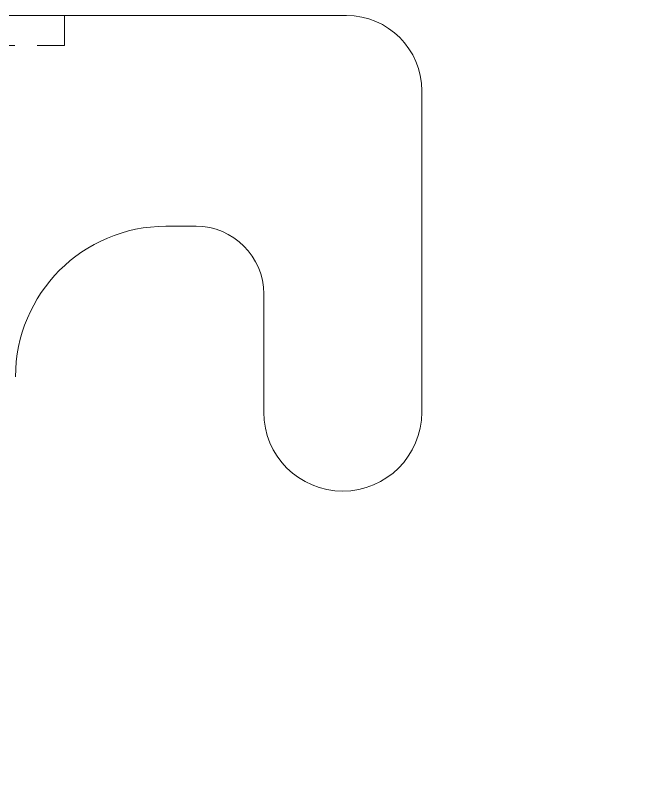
# Model space of a CAD drawing. Header units: feet. Extents: x 873 to 1463, y 2730 to 2935.
# Drawn here: x 1297.226 to 1300.681, y 2833.573 to 2837.938 of the extents above; entities that cross this region are included whole.
import ezdxf

# ---------------------------------------------------------------- set-up
doc = ezdxf.new("R2010")
doc.units = ezdxf.units.FT
doc.header["$MEASUREMENT"] = 0
doc.linetypes.add('HIDDEN', pattern=[0.375, 0.25, -0.125])
doc.styles.add('PAPER SPACE TXT', font='technic_.ttf', dxfattribs={"height": 0.125})
doc.dimstyles.new('PAPER SPACE', dxfattribs={"dimscale": 0, "dimtxt": 0.125, "dimasz": 0.125, "dimexe": 0, "dimexo": 0.020508, "dimgap": 0.041992, "dimtad": 1, "dimdec": 4, "dimzin": 3, "dimdsep": 46, "dimlunit": 4, "dimtxsty": 'PAPER SPACE TXT', "dimcen": 0.125, "dimclrd": 1, "dimclre": 1, "dimclrt": 7, "dimadec": 0, "dimazin": 0, "dimtfac": 1, "dimtdec": 4, "dimtofl": 0, "dimtmove": 2, "dimatfit": 3, "dimfxl": 1, "dimfrac": 2, "dimtolj": 1, "dimtzin": 0, "dimarcsym": 1})

msp = doc.modelspace()

# ---------------------------------------------------------------- linework, layer by layer
at = {"color": 7, "linetype": 'Continuous', "lineweight": 15}
for p, q in [((1299.0888, 2837.9382), (1295.9558, 2837.9382)), ((1299.5121, 2835.707), (1299.5121, 2837.5148)), ((1298.0727, 2836.7528), (1298.242, 2836.7528)), ((1298.623, 2836.3717), (1298.623, 2835.707))]:
    msp.add_line(p, q, dxfattribs=at)
at = {"color": 7, "linetype": 'HIDDEN', "lineweight": 0}
for p, q in [((1297.5011, 2837.7689), (1297.5011, 2837.9382)), ((1296.9719, 2837.7689), (1297.5011, 2837.7689))]:
    msp.add_line(p, q, dxfattribs=at)
at = {"color": 7, "linetype": 'Continuous', "lineweight": 15}
for centre, radius, start, end in [((1299.0888, 2837.5148), 0.4234, 0, 90), ((1298.0727, 2835.906), 0.8467, 90, 180), ((1298.242, 2836.3717), 0.381, 0, 90), ((1299.0676, 2835.707), 0.4445, 180, 270), ((1299.0676, 2835.707), 0.4445, 270, 0)]:
    msp.add_arc(centre, radius, start, end, dxfattribs=at)

# ---------------------------------------------------------------- leaders
msp.add_leader([(1300.6812, 2817.6432), (1271.215, 2836.7054), (1265.507, 2836.7054)], dimstyle='PAPER SPACE', override={"dimscale": 66.653699, "dimtad": 0})

doc.saveas('drawing.dxf')
